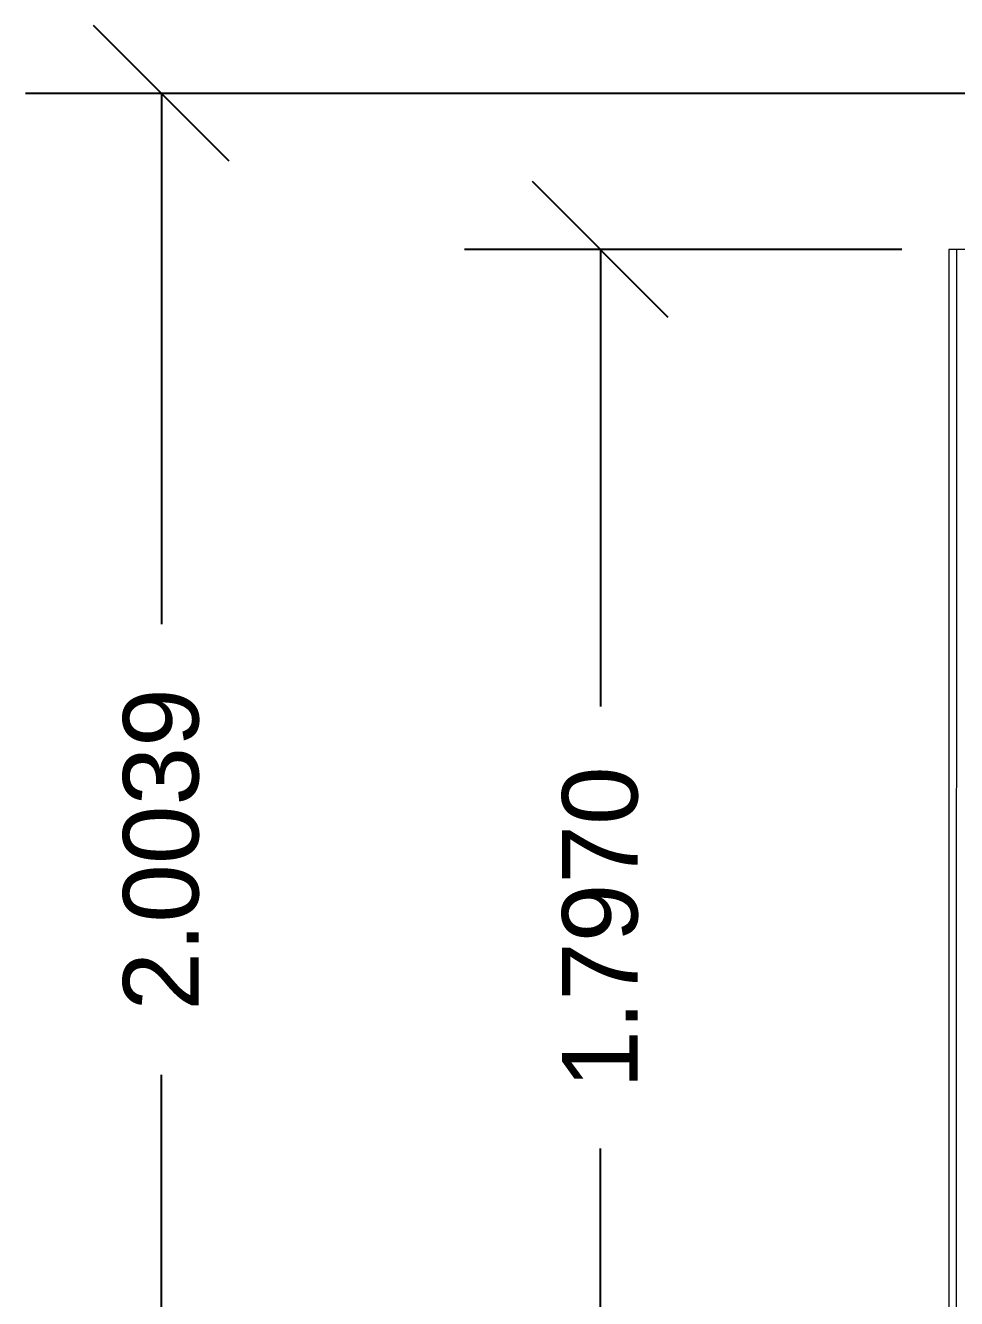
# Model space of a CAD drawing. Header units: inches. Extents: x 16.3 to 32.1, y 12.3 to 22.2.
# Drawn here: x 17.517 to 18.75, y 17.066 to 18.753 of the extents above; entities that cross this region are included whole.
import ezdxf

# ---------------------------------------------------------------- set-up
doc = ezdxf.new("R2010")
doc.units = ezdxf.units.IN
doc.header["$MEASUREMENT"] = 0
doc.styles.get("Standard").update_dxf_attribs({"font": 'arial.ttf'})
doc.dimstyles.get("Standard").update_dxf_attribs({"dimtxt": 0.1, "dimasz": 0.18, "dimexe": 0.18, "dimexo": 0.0625, "dimgap": 0.09, "dimtad": 0, "dimtoh": 1, "dimdec": 4, "dimzin": 0, "dimdsep": 46, "dimtxsty": 'Standard', "dimblk": 'OBLIQUE', "dimcen": 0.09, "dimadec": 0, "dimazin": 0, "dimtfac": 1, "dimtdec": 4, "dimtofl": 0, "dimtmove": 0, "dimatfit": 3, "dimldrblk": 'OBLIQUE', "dimfxl": 1, "dimtolj": 1, "dimtzin": 0, "dimarcsym": 0})

# ---------------------------------------------------------------- blocks, each defined once
blk = doc.blocks.new('_Oblique')
at = {"color": 0, "linetype": 'ByBlock', "lineweight": -2}
blk.add_line((-0.5, -0.5), (0.5, 0.5), dxfattribs=at)
blk = doc.blocks.new('*D2')
at = {"color": 0, "lineweight": -2, "transparency": 16777216}
for p, q in [((20.1381, 18.663), (17.517, 18.663)), ((17.697, 18.663), (17.697, 17.9596)), ((17.697, 16.6591), (17.697, 17.3626)), ((20.1381, 16.6591), (17.517, 16.6591))]:
    blk.add_line(p, q, dxfattribs=at)
at = {"layer": 'Defpoints', "color": 0, "lineweight": 9, "transparency": 16777216}
for p in [(17.697, 18.663), (20.2006, 18.663), (20.2006, 16.6591)]:
    blk.add_point(p, dxfattribs=at)
at = {"color": 0, "lineweight": -2, "transparency": 16777216, "xscale": 0.18, "yscale": 0.18, "zscale": 0.18}
for p, rotation in [((17.697, 18.663), 90), ((17.697, 16.6591), 270)]:
    blk.add_blockref('_Oblique', p, dxfattribs=dict(at, rotation=rotation))
at = {"color": 0, "lineweight": 9, "transparency": 16777216, "insert": (17.697, 17.6611), "char_height": 0.1, "attachment_point": 5, "rotation": 90}
blk.add_mtext('\\A1;2.0039', dxfattribs=at)
blk = doc.blocks.new('*D3')
at = {"color": 0, "lineweight": -2, "transparency": 16777216}
for p, q in [((18.6779, 18.4562), (18.0986, 18.4562)), ((18.2786, 18.4562), (18.2786, 17.8503)), ((18.2786, 16.6591), (18.2786, 17.2649)), ((18.6779, 16.6591), (18.0986, 16.6591))]:
    blk.add_line(p, q, dxfattribs=at)
at = {"layer": 'Defpoints', "color": 0, "lineweight": 9, "transparency": 16777216}
for p in [(18.2786, 18.4562), (18.7404, 18.4562), (18.7404, 16.6591)]:
    blk.add_point(p, dxfattribs=at)
at = {"color": 0, "lineweight": -2, "transparency": 16777216, "xscale": 0.18, "yscale": 0.18, "zscale": 0.18}
for p, rotation in [((18.2786, 18.4562), 90), ((18.2786, 16.6591), 270)]:
    blk.add_blockref('_Oblique', p, dxfattribs=dict(at, rotation=rotation))
at = {"color": 0, "lineweight": 9, "transparency": 16777216, "insert": (18.2786, 17.5576), "char_height": 0.1, "attachment_point": 5, "rotation": 90}
blk.add_mtext('\\A1;1.7970', dxfattribs=at)

msp = doc.modelspace()

# ---------------------------------------------------------------- linework, layer by layer
at = {"lineweight": 9}
for p, q in [((18.75043, 18.45617), (18.74043, 18.45617)), ((18.74043, 18.45617), (18.74043, 16.65912)), ((18.75043, 18.45617), (18.74972, 16.65912)), ((18.84216, 18.45617), (18.75043, 18.45617))]:
    msp.add_line(p, q, dxfattribs=at)

# ---------------------------------------------------------------- dimensions: what is measured, and where the dimension line sits
at = {"color": 41, "lineweight": 9, "true_color": 0xf4ee51}
for base, p1, p2, picture, middle in [((17.697, 18.66304), (20.2006, 16.65912), (20.2006, 18.66304), '*D2', (17.697, 17.66108)), ((18.278569, 18.456168), (18.740433, 16.659119), (18.740433, 18.456168), '*D3', (18.278569, 17.557644))]:
    dim = msp.add_linear_dim(base=base, p1=p1, p2=p2, angle=90, dimstyle='Standard', dxfattribs=at)
    dim.commit()
    dim.dimension.update_dxf_attribs({"geometry": picture, "text_midpoint": middle})

doc.saveas('drawing.dxf')
